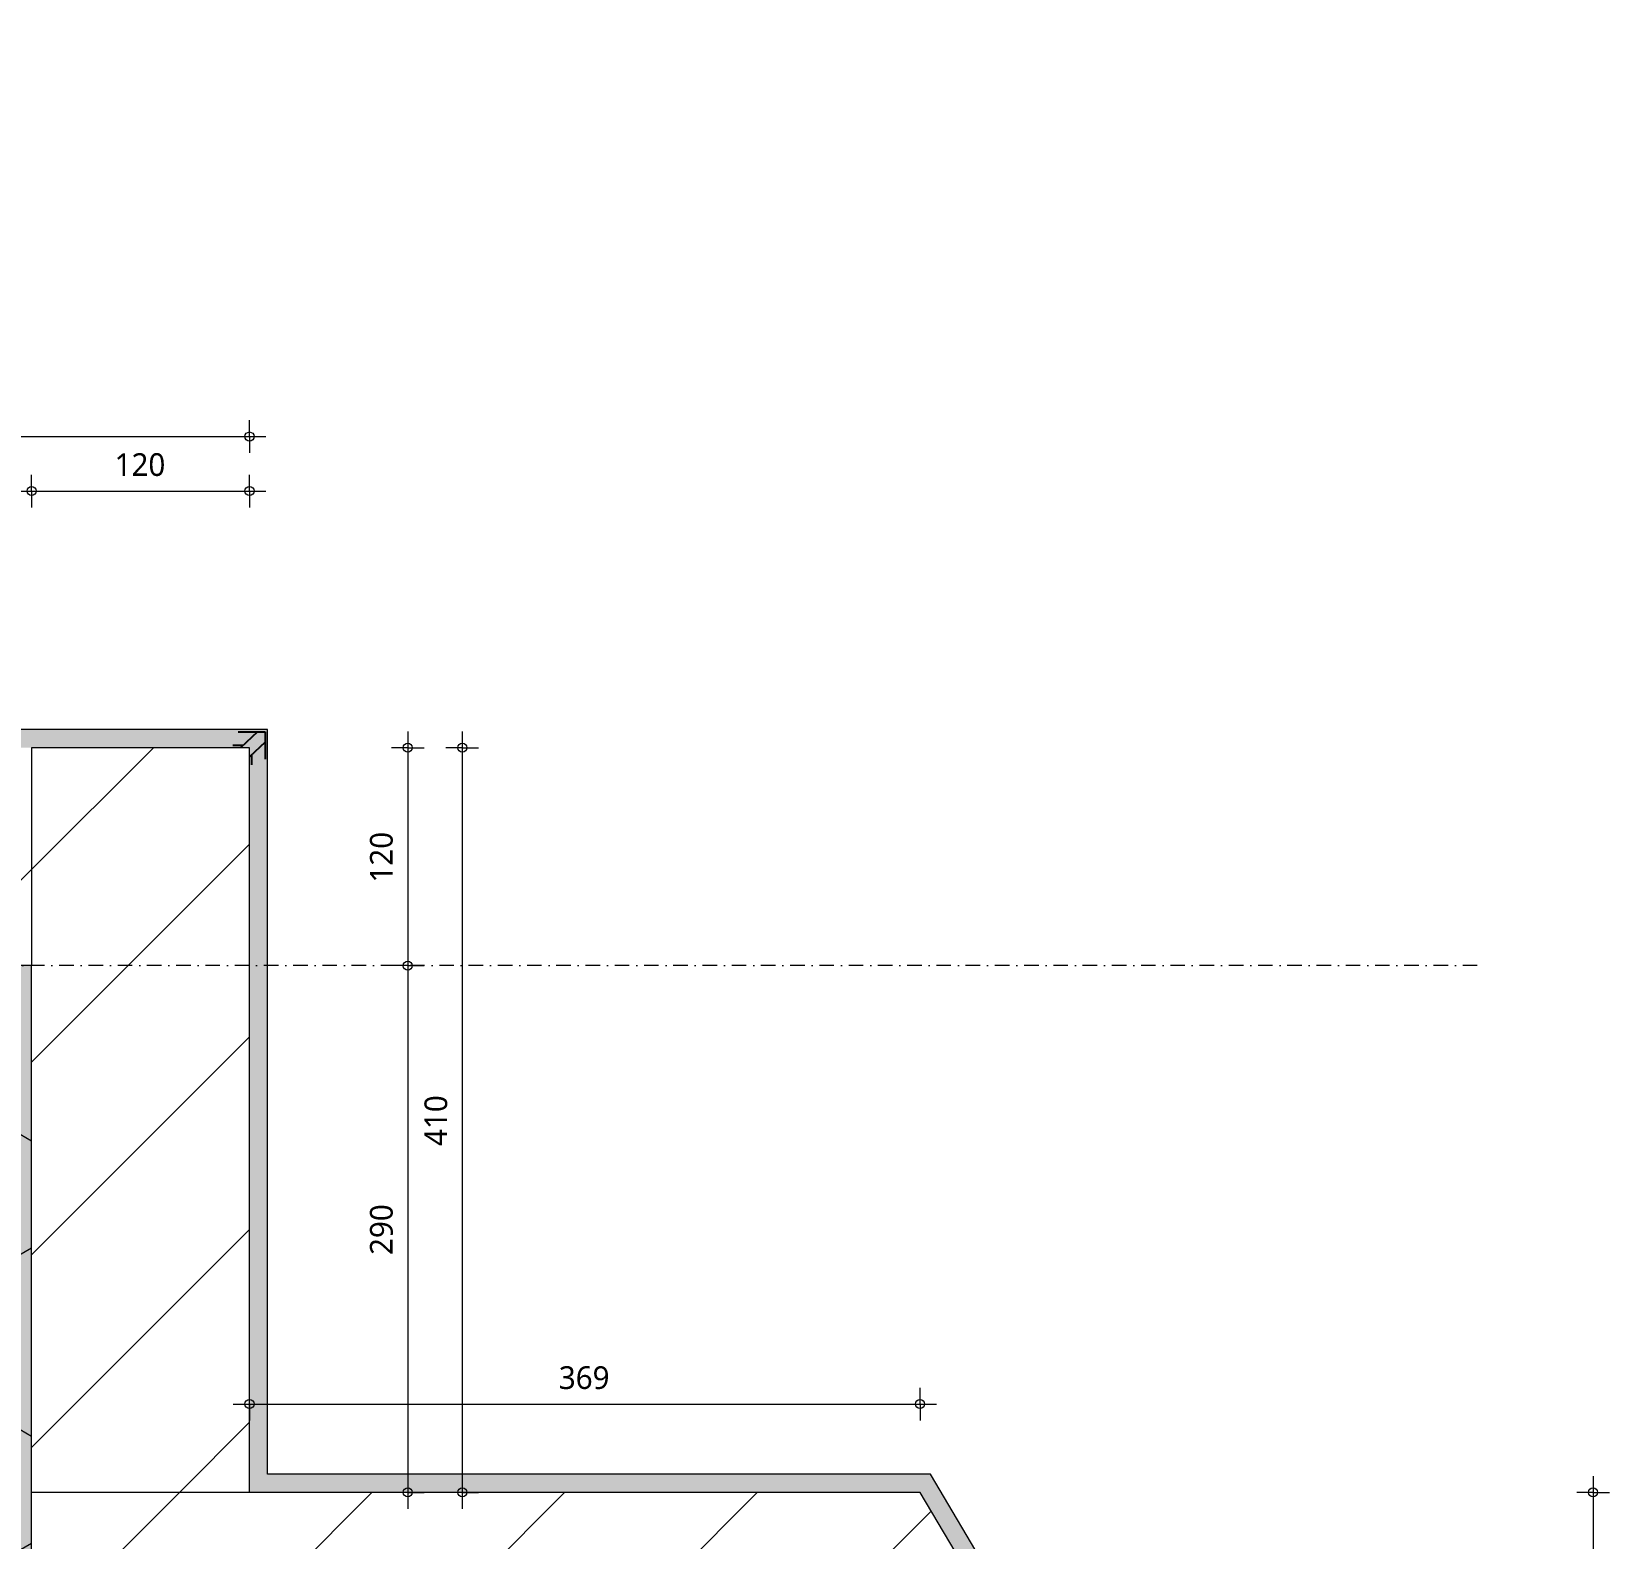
# Model space of a CAD drawing. Header units: millimetres. Extents: x -435 to 27166, y -19117 to 26500.
# Drawn here: x 2343 to 3211, y 13748 to 14577 of the extents above; entities that cross this region are included whole.
import ezdxf

# ---------------------------------------------------------------- set-up
doc = ezdxf.new("R2010")
doc.units = ezdxf.units.MM
doc.linetypes.add('MV_stramien', pattern=[16, 8, -4, 0, -4])
for name, color, linetype, lineweight in [('A-ANNO-DIMS', 211, 'Continuous', 13), ('A-ANNO-DIMS-5', 211, 'Continuous', 13), ('A-DETL', 90, 'Continuous', 13), ('A-DETL-GENF', 92, 'Continuous', 18)]:
    doc.layers.add(name, color=color, linetype=linetype, lineweight=lineweight)
doc.styles.add('Segoe UI_3', font='segoeui.ttf', dxfattribs={"height": 12.5})
doc.dimstyles.new('2_5_mm', dxfattribs={"dimscale": 304.8, "dimtxt": 13.092049, "dimasz": 0.016404, "dimexe": 0.029528, "dimexo": 0.0625, "dimgap": 0.014764, "dimtad": 1, "dimdec": 0, "dimzin": 0, "dimdsep": 46, "dimtxsty": 'Segoe UI_3', "dimblk1": 'DOTBLANK', "dimblk2": 'DOTBLANK', "dimsah": 1, "dimcen": 0.09, "dimdle": 0.029528, "dimazin": 0, "dimtfac": 1, "dimtdec": 4, "dimtix": 1, "dimtmove": 0, "dimatfit": 3, "dimfxl": 0.029528, "dimfxlon": 1, "dimtvp": 1, "dimtfill": 1, "dimtolj": 1, "dimtzin": 0, "dimarcsym": 2})
pattern_1 = [(45, (0, 0), (-53.033, 53.033), [])]

# ---------------------------------------------------------------- blocks, each defined once
blk = doc.blocks.new('42 isolatie - Type 1-3762232-Details Appartement')
at = {"layer": 'A-DETL-GENF'}
blk.add_hatch(color=256, dxfattribs=at).paths.add_polyline_path([(0.28, 140.8), (0.28, 0.8), (471.28, 0.8), (471.28, 140.8), (352.58, 140.8)])
at = {"layer": 'A-DETL-GENF', "lineweight": 13}
h = blk.add_hatch(dxfattribs=at)
h.set_pattern_fill('FP_8', color=256, style=0, pattern_type=2)
h.set_pattern_definition([(60, (-857.8, 704), (-121.936, 70.4), []), (120, (-857.8, 704), (-121.936, -70.4), [])])
h.paths.add_polyline_path([(0.28, 140.8), (0.28, 0.8), (471.28, 0.8), (471.28, 140.8), (352.58, 140.8)])
at = {"layer": 'A-DETL-GENF'}
for p, q in [((471.28, 140.8), (0.28, 140.8)), ((0.28, 140.8), (0.28, 0.8)), ((471.28, 140.8), (0.28, 140.8)), ((0.28, 140.8), (0.28, 0.8)), ((471.28, 0.8), (471.28, 140.8)), ((471.28, 0.8), (471.28, 140.8)), ((0.28, 0.8), (61.28, 0.8)), ((61.28, 0.8), (471.28, 0.8)), ((61.28, 0.8), (471.28, 0.8))]:
    blk.add_line(p, q, dxfattribs=at)
blk = doc.blocks.new('DIMBLOCK108-Details Appartement')
at = {"layer": 'A-ANNO-DIMS-5'}
for p, q in [((3202.44, 13782.06), (3202.44, 13653.06)), ((3202.44, 13773.06), (3193.44, 13773.06)), ((3202.44, 13773.06), (3211.44, 13773.06)), ((3202.44, 13653.06), (3193.44, 13653.06)), ((3202.44, 13653.06), (3211.44, 13653.06))]:
    blk.add_line(p, q, dxfattribs=at)
for centre in [(3202.44, 13773.06), (3202.44, 13653.06)]:
    blk.add_circle(centre, 2.5, dxfattribs=at)
at = {"layer": 'A-ANNO-DIMS-5', "color": 0, "insert": (3181.63, 13698.78), "char_height": 12.5, "width": 34.2774, "attachment_point": 1, "rotation": 90, "line_spacing_factor": 1.142579, "style": 'Segoe UI_3', "bg_fill": 3, "box_fill_scale": 1.25, "bg_fill_color": 9, "bg_fill_true_color": 13158600, "bg_fill_transparency": 0}
blk.add_mtext('120', dxfattribs=at)
blk = doc.blocks.new('_DotBlank')
at = {"color": 0, "linetype": 'ByBlock', "lineweight": -2}
blk.add_line((-0.5, 0), (-1, 0), dxfattribs=at)
blk.add_circle((0, 0), 0.5, dxfattribs=at)
blk = doc.blocks.new('DIMBLOCK127-Details Appartement')
at = {"layer": 'A-ANNO-DIMS-5'}
for p, q in [((2125.62, 14354.36), (2125.62, 14363.36)), ((2462.62, 14354.36), (2462.62, 14363.36)), ((2116.62, 14354.36), (2471.62, 14354.36)), ((2125.62, 14354.36), (2125.62, 14345.36)), ((2462.62, 14354.36), (2462.62, 14345.36))]:
    blk.add_line(p, q, dxfattribs=at)
for centre in [(2125.62, 14354.36), (2462.62, 14354.36)]:
    blk.add_circle(centre, 2.5, dxfattribs=at)
at = {"layer": 'A-ANNO-DIMS-5', "color": 0, "insert": (2279.83, 14375.17), "char_height": 12.5, "width": 34.2774, "attachment_point": 1, "line_spacing_factor": 1.142579, "style": 'Segoe UI_3', "bg_fill": 3, "box_fill_scale": 1.25, "bg_fill_color": 9, "bg_fill_true_color": 13158600, "bg_fill_transparency": 0}
blk.add_mtext('337', dxfattribs=at)
blk = doc.blocks.new('DIMBLOCK129-Details Appartement')
at = {"layer": 'A-ANNO-DIMS-5'}
for p, q in [((2125.62, 14324.36), (2125.62, 14333.36)), ((2342.62, 14324.36), (2342.62, 14333.36)), ((2125.62, 14324.36), (2342.62, 14324.36)), ((2125.62, 14324.36), (2125.62, 14315.36)), ((2342.62, 14324.36), (2342.62, 14315.36))]:
    blk.add_line(p, q, dxfattribs=at)
for centre in [(2125.62, 14324.36), (2342.62, 14324.36)]:
    blk.add_circle(centre, 2.5, dxfattribs=at)
at = {"layer": 'A-ANNO-DIMS-5', "color": 0, "insert": (2219.83, 14345.17), "char_height": 12.5, "width": 34.2774, "attachment_point": 1, "line_spacing_factor": 1.142579, "style": 'Segoe UI_3', "bg_fill": 3, "box_fill_scale": 1.25, "bg_fill_color": 9, "bg_fill_true_color": 13158600, "bg_fill_transparency": 0}
blk.add_mtext('217', dxfattribs=at)
blk = doc.blocks.new('DIMBLOCK130-Details Appartement')
at = {"layer": 'A-ANNO-DIMS-5'}
for p, q in [((2342.62, 14324.36), (2342.62, 14333.36)), ((2462.62, 14324.36), (2462.62, 14333.36)), ((2342.62, 14324.36), (2471.62, 14324.36)), ((2342.62, 14324.36), (2342.62, 14315.36)), ((2462.62, 14324.36), (2462.62, 14315.36))]:
    blk.add_line(p, q, dxfattribs=at)
for centre in [(2342.62, 14324.36), (2462.62, 14324.36)]:
    blk.add_circle(centre, 2.5, dxfattribs=at)
at = {"layer": 'A-ANNO-DIMS-5', "color": 0, "insert": (2388.33, 14345.17), "char_height": 12.5, "width": 34.2774, "attachment_point": 1, "line_spacing_factor": 1.142579, "style": 'Segoe UI_3', "bg_fill": 3, "box_fill_scale": 1.25, "bg_fill_color": 9, "bg_fill_true_color": 13158600, "bg_fill_transparency": 0}
blk.add_mtext('120', dxfattribs=at)
blk = doc.blocks.new('DIMBLOCK131-Details Appartement')
at = {"layer": 'A-ANNO-DIMS-5'}
for p, q in [((2549.77, 14192.06), (2549.77, 14063.06)), ((2549.77, 14183.06), (2540.77, 14183.06)), ((2549.77, 14183.06), (2558.77, 14183.06)), ((2549.77, 14063.06), (2540.77, 14063.06)), ((2549.77, 14063.06), (2558.77, 14063.06))]:
    blk.add_line(p, q, dxfattribs=at)
for centre in [(2549.77, 14183.06), (2549.77, 14063.06)]:
    blk.add_circle(centre, 2.5, dxfattribs=at)
at = {"layer": 'A-ANNO-DIMS-5', "color": 0, "insert": (2528.96, 14108.78), "char_height": 12.5, "width": 34.2774, "attachment_point": 1, "rotation": 90, "line_spacing_factor": 1.142579, "style": 'Segoe UI_3', "bg_fill": 3, "box_fill_scale": 1.25, "bg_fill_color": 9, "bg_fill_true_color": 13158600, "bg_fill_transparency": 0}
blk.add_mtext('120', dxfattribs=at)
blk = doc.blocks.new('DIMBLOCK132-Details Appartement')
at = {"layer": 'A-ANNO-DIMS-5'}
for p, q in [((2549.77, 14063.06), (2540.77, 14063.06)), ((2549.77, 14063.06), (2549.77, 13764.06)), ((2549.77, 14063.06), (2558.77, 14063.06)), ((2549.77, 13773.06), (2540.77, 13773.06)), ((2549.77, 13773.06), (2558.77, 13773.06))]:
    blk.add_line(p, q, dxfattribs=at)
for centre in [(2549.77, 14063.06), (2549.77, 13773.06)]:
    blk.add_circle(centre, 2.5, dxfattribs=at)
at = {"layer": 'A-ANNO-DIMS-5', "color": 0, "insert": (2528.96, 13903.78), "char_height": 12.5, "width": 34.2774, "attachment_point": 1, "rotation": 90, "line_spacing_factor": 1.142579, "style": 'Segoe UI_3', "bg_fill": 3, "box_fill_scale": 1.25, "bg_fill_color": 9, "bg_fill_true_color": 13158600, "bg_fill_transparency": 0}
blk.add_mtext('290', dxfattribs=at)
blk = doc.blocks.new('DIMBLOCK133-Details Appartement')
at = {"layer": 'A-ANNO-DIMS-5'}
for p, q in [((2579.77, 14192.06), (2579.77, 13764.06)), ((2579.77, 14183.06), (2570.77, 14183.06)), ((2579.77, 14183.06), (2588.77, 14183.06)), ((2579.77, 13773.06), (2570.77, 13773.06)), ((2579.77, 13773.06), (2588.77, 13773.06))]:
    blk.add_line(p, q, dxfattribs=at)
for centre in [(2579.77, 14183.06), (2579.77, 13773.06)]:
    blk.add_circle(centre, 2.5, dxfattribs=at)
at = {"layer": 'A-ANNO-DIMS-5', "color": 0, "insert": (2558.96, 13963.78), "char_height": 12.5, "width": 34.2774, "attachment_point": 1, "rotation": 90, "line_spacing_factor": 1.142579, "style": 'Segoe UI_3', "bg_fill": 3, "box_fill_scale": 1.25, "bg_fill_color": 9, "bg_fill_true_color": 13158600, "bg_fill_transparency": 0}
blk.add_mtext('410', dxfattribs=at)
blk = doc.blocks.new('DIMBLOCK134-Details Appartement')
at = {"layer": 'A-ANNO-DIMS-5'}
for p, q in [((2462.62, 13821.7), (2462.62, 13830.7)), ((2831.82, 13821.7), (2831.82, 13830.7)), ((2453.62, 13821.7), (2840.82, 13821.7)), ((2462.62, 13821.7), (2462.62, 13812.7)), ((2831.82, 13821.7), (2831.82, 13812.7))]:
    blk.add_line(p, q, dxfattribs=at)
for centre in [(2462.62, 13821.7), (2831.82, 13821.7)]:
    blk.add_circle(centre, 2.5, dxfattribs=at)
at = {"layer": 'A-ANNO-DIMS-5', "color": 0, "insert": (2632.93, 13842.51), "char_height": 12.5, "width": 34.2774, "attachment_point": 1, "line_spacing_factor": 1.142579, "style": 'Segoe UI_3', "bg_fill": 3, "box_fill_scale": 1.25, "bg_fill_color": 9, "bg_fill_true_color": 13158600, "bg_fill_transparency": 0}
blk.add_mtext('369', dxfattribs=at)

msp = doc.modelspace()

# ---------------------------------------------------------------- hatches: boundary and pattern name
at = {"layer": 'A-DETL-GENF', "lineweight": 13}
h = msp.add_hatch(dxfattribs=at)
h.set_pattern_fill('FP_17', color=254, style=0, pattern_type=2)
h.set_pattern_definition([(0, (0, 0), (20.32, 5.08), [1.676, -13.564, 1.676, -13.564, -81.28]), (0, (0, 0), (20.32, 5.08), [-30.48, 1.676, -28.804, 1.676, -13.564, -35.56]), (0, (0, 0), (20.32, 5.08), [-76.2, 1.676, -8.484, 1.676, -23.724]), (120, (7.62, 2.54), (-14.559409, 15.0576362), [1.676, -13.564, 1.676, -13.564, -81.28]), (120, (7.62, 2.54), (-14.559409, 15.0576362), [-30.48, 1.676, -28.804, 1.676, -13.564, -35.56]), (120, (7.62, 2.54), (-14.559409, 15.0576362), [-76.2, 1.676, -8.484, 1.676, -23.724]), (240, (10.16, 12.7), (-5.760591, -20.1376362), [1.676, -13.564, 1.676, -13.564, -81.28]), (240, (10.16, 12.7), (-5.760591, -20.1376362), [-30.48, 1.676, -28.804, 1.676, -13.564, -35.56]), (240, (10.16, 12.7), (-5.760591, -20.1376362), [-76.2, 1.676, -8.484, 1.676, -23.724])])
h.paths.add_polyline_path([(2924.22, 13510.05), (2980.06, 13543.25), (2837.51, 13783.06), (2472.62, 13783.06), (2472.62, 14193.06), (2135.62, 14193.06), (2135.62, 14577.31), (2125.62, 14577.31), (2125.62, 14183.06), (2462.62, 14183.06), (2462.62, 13773.06), (2831.82, 13773.06), (2966.36, 13546.73), (2919.08, 13518.63), (2924.22, 13510.06)])
h = msp.add_hatch(dxfattribs=at)
h.set_pattern_fill('FP_9', color=57, style=0, pattern_type=2)
h.set_pattern_definition(pattern_1)
h.paths.add_polyline_path([(2125.62, 14063.06), (2342.62, 14063.06), (2342.62, 14183.06), (2125.62, 14183.06)])
h = msp.add_hatch(dxfattribs=at)
h.set_pattern_fill('FP_9', color=57, style=0, pattern_type=2)
h.set_pattern_definition(pattern_1)
h.paths.add_polyline_path([(2462.62, 13773.06), (2462.62, 14183.06), (2342.62, 14183.06), (2342.62, 13773.06), (2454.84, 13773.06)])
h = msp.add_hatch(dxfattribs=at)
h.set_pattern_fill('FP_9', color=57, style=0, pattern_type=2)
h.set_pattern_definition(pattern_1)
h.paths.add_polyline_path([(2863.13, 13485.54), (2966.36, 13546.73), (2831.82, 13773.06), (2342.62, 13773.06), (2342.62, 13653.06), (2763.55, 13653.06), (2863.13, 13485.54)])

# ---------------------------------------------------------------- linework, layer by layer
at = {"layer": 'A-DETL', "lineweight": 18}
for p, q in [((2472.62, 14193.06), (2135.62, 14193.06)), ((2472.62, 13783.06), (2472.62, 14193.06)), ((2342.62, 14183.06), (2342.62, 14063.06)), ((2462.62, 14183.06), (2342.62, 14183.06)), ((2462.62, 13773.06), (2462.62, 14183.06)), ((2837.51, 13783.06), (2472.62, 13783.06)), ((2980.06, 13543.25), (2837.51, 13783.06)), ((2831.82, 13773.06), (2342.62, 13773.06)), ((2966.36, 13546.73), (2831.82, 13773.06))]:
    msp.add_line(p, q, dxfattribs=at)
at = {"layer": 'A-DETL', "lineweight": 25}
for p, q in [((2456.32, 14191.83), (2471.32, 14191.83)), ((2466.99, 14191.83), (2457.59, 14183.06)), ((2471.32, 14191.83), (2471.32, 14176.83)), ((2458.87, 14184.26), (2453.39, 14184.26)), ((2471.32, 14186.19), (2462.6, 14178.06)), ((2463.77, 14179.15), (2463.77, 14173.65))]:
    msp.add_line(p, q, dxfattribs=at)
at = {"layer": 'A-DETL', "linetype": 'MV_stramien', "lineweight": 18}
msp.add_line((3138.66, 14063.06), (1658.62, 14063.06), dxfattribs=at)

# ---------------------------------------------------------------- block references
at = {"layer": 'A-DETL-GENF', "rotation": 90.00005096024009}
msp.add_blockref('42 isolatie - Type 1-3762232-Details Appartement', (2343.42, 13591.78), dxfattribs=at)

# ---------------------------------------------------------------- dimensions: what is measured, and where the dimension line sits
at = {"layer": 'A-ANNO-DIMS'}
dim = msp.add_linear_dim(base=(3202.44, 13653.06), p1=(3193.44, 13773.06), p2=(3193.44, 13653.06), angle=90, dimstyle='2_5_mm', override={"dimpost": '<>', "dimfxl": 120.000017}, dxfattribs=at)
dim.commit()
dim.dimension.update_dxf_attribs({"geometry": 'DIMBLOCK108-Details Appartement', "text_midpoint": (3191.44, 13713.06)})

# ---------------------------------------------------------------- next in the draw order: dimensions: what is measured, and where the dimension line sits
dim = msp.add_linear_dim(base=(2462.62, 14354.36), p1=(2125.62, 14345.36), p2=(2462.62, 14345.36), dimstyle='2_5_mm', override={"dimpost": '<>', "dimfxl": 336.999926}, dxfattribs=at)
dim.commit()
dim.dimension.update_dxf_attribs({"geometry": 'DIMBLOCK127-Details Appartement', "text_midpoint": (2294.12, 14365.32)})
dim = msp.add_linear_dim(base=(2549.77, 14063.06), p1=(2540.77, 14183.06), p2=(2558.77, 14063.06), angle=90, dimstyle='2_5_mm', override={"dimpost": '<>', "dimfxl": 121.342764}, dxfattribs=at)
dim.commit()
dim.dimension.update_dxf_attribs({"geometry": 'DIMBLOCK131-Details Appartement', "text_midpoint": (2538.77, 14123.06)})

# ---------------------------------------------------------------- next in the draw order: dimensions: what is measured, and where the dimension line sits
dim = msp.add_linear_dim(base=(2342.62, 14324.36), p1=(2125.62, 14315.36), p2=(2342.62, 14315.36), dimstyle='2_5_mm', override={"dimpost": '<>', "dimfxl": 216.999744}, dxfattribs=at)
dim.commit()
dim.dimension.update_dxf_attribs({"geometry": 'DIMBLOCK129-Details Appartement', "text_midpoint": (2234.12, 14335.25)})
dim = msp.add_linear_dim(base=(2549.77, 13773.06), p1=(2558.77, 14063.06), p2=(2558.77, 13773.06), angle=90, dimstyle='2_5_mm', override={"dimpost": '<>', "dimfxl": 289.999723}, dxfattribs=at)
dim.commit()
dim.dimension.update_dxf_attribs({"geometry": 'DIMBLOCK132-Details Appartement', "text_midpoint": (2538.8, 13918.06)})

# ---------------------------------------------------------------- next in the draw order: dimensions: what is measured, and where the dimension line sits
dim = msp.add_linear_dim(base=(2462.62, 14324.36), p1=(2342.62, 14315.36), p2=(2462.62, 14315.36), dimstyle='2_5_mm', override={"dimpost": '<>', "dimfxl": 120.000183}, dxfattribs=at)
dim.commit()
dim.dimension.update_dxf_attribs({"geometry": 'DIMBLOCK130-Details Appartement', "text_midpoint": (2402.62, 14335.36)})
dim = msp.add_linear_dim(base=(2579.77, 13773.06), p1=(2570.77, 14183.06), p2=(2588.77, 13773.06), angle=90, dimstyle='2_5_mm', override={"dimpost": '<>', "dimfxl": 410.394932}, dxfattribs=at)
dim.commit()
dim.dimension.update_dxf_attribs({"geometry": 'DIMBLOCK133-Details Appartement', "text_midpoint": (2568.77, 13978.06)})

# ---------------------------------------------------------------- next in the draw order: dimensions: what is measured, and where the dimension line sits
dim = msp.add_linear_dim(base=(2831.82, 13821.7), p1=(2462.62, 13830.7), p2=(2831.82, 13812.7), dimstyle='2_5_mm', override={"dimpost": '<>', "dimfxl": 369.638776}, dxfattribs=at)
dim.commit()
dim.dimension.update_dxf_attribs({"geometry": 'DIMBLOCK134-Details Appartement', "text_midpoint": (2647.22, 13832.67)})

doc.saveas('drawing.dxf')
